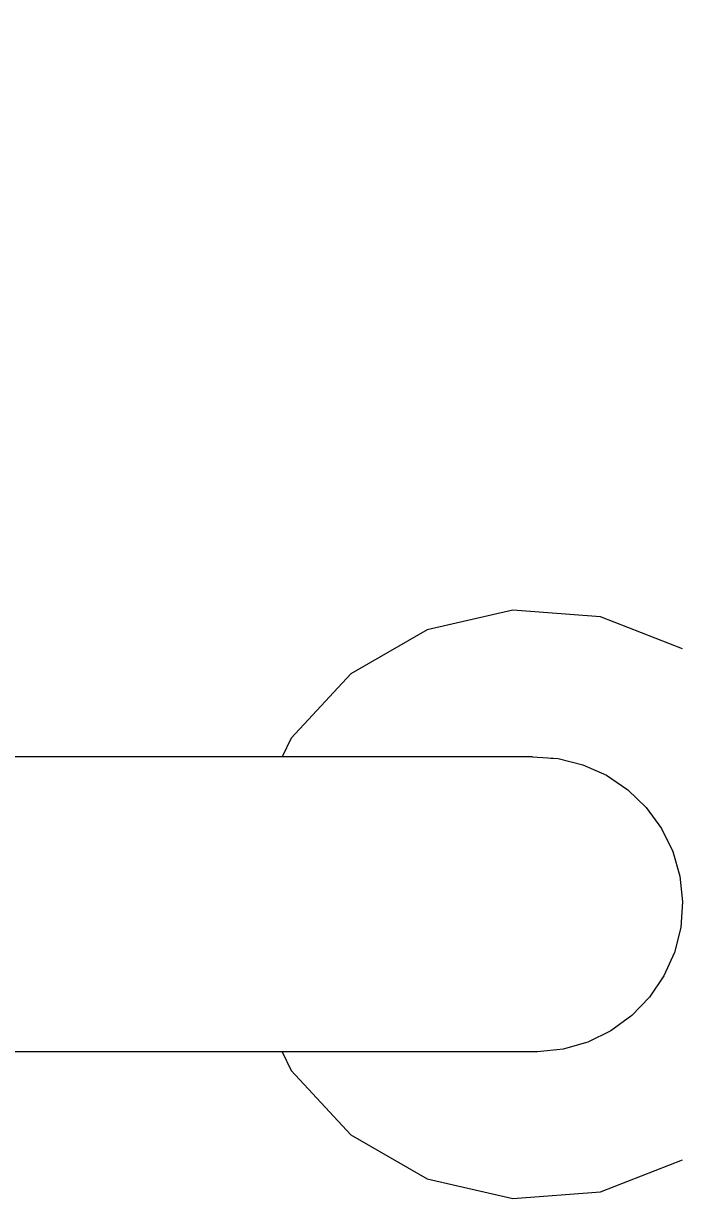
# Model space of a CAD drawing. Header units: millimetres. Extents: x 14397 to 67587, y -11631 to -8348.
# Drawn here: x 19137.5 to 19182.1, y -10442.4 to -10362.8 of the extents above; entities that cross this region are included whole.
import ezdxf

# ---------------------------------------------------------------- set-up
doc = ezdxf.new("R2010")
doc.units = ezdxf.units.MM
doc.header["$MEASUREMENT"] = 0
doc.linetypes.add('Wipeout_Contour', pattern=[1000, 0, -1000])
doc.layers.add('NewA-Ee_40_20-M_GeneralFFAndEInternalEquipment', color=7, linetype='Continuous')
doc.layers.add('NewA-Zz_20_20-D_DimensionDetail', color=7, linetype='Continuous')
doc.styles.add('GENERATED_STYLE_1', font='')
doc.styles.get('GENERATED_STYLE_1').set_extended_font_data('Arial')
doc.dimstyles.new('GENERATED_STYLE__1', dxfattribs={"dimtxt": 75, "dimasz": 76, "dimexe": 0.18, "dimexo": 300, "dimgap": 0.09, "dimtad": 1, "dimtih": 1, "dimtoh": 1, "dimdec": 0, "dimzin": 0, "dimdsep": 46, "dimtxsty": 'GENERATED_STYLE_1', "dimblk": 'ARROWHEAD_2', "dimblk1": 'ARROWHEAD_2', "dimblk2": 'ARROWHEAD_2', "dimcen": 0.09, "dimclrd": 6, "dimclre": 6, "dimclrt": 7, "dimazin": 0, "dimtfac": 1, "dimtdec": 4, "dimtmove": 0, "dimatfit": 3, "dimfxl": 0, "dimtolj": 1, "dimtzin": 0, "dimarcsym": 0})

# ---------------------------------------------------------------- blocks, each defined once
blk = doc.blocks.new('Section Elem_18_2', base_point=(9310.239, -111297.468))
at = {"color": 254, "linetype": 'Wipeout_Contour', "lineweight": 0, "ltscale": 87269.074776}
blk.add_wipeout([(19170.69, -10412.47), (19172.396, -10412.591), (19173.678, -10412.591), (19171.939, -10412.47)], dxfattribs=at).dxf.layer = 'NewA-Ee_40_20-M_GeneralFFAndEInternalEquipment'
at = {"color": 254, "linetype": 'Wipeout_Contour', "lineweight": 0, "ltscale": 87275.564971}
blk.add_wipeout([(19172.396, -10412.591), (19174.055, -10413.013), (19175.37, -10413.013), (19173.678, -10412.591)], dxfattribs=at).dxf.layer = 'NewA-Ee_40_20-M_GeneralFFAndEInternalEquipment'
at = {"color": 254, "linetype": 'Wipeout_Contour', "lineweight": 0, "ltscale": 87260.271732}
blk.add_wipeout([(19170.69, -10412.47), (19167.005, -10412.47), (19168.581, -10412.591), (19172.396, -10412.591)], dxfattribs=at).dxf.layer = 'NewA-Ee_40_20-M_GeneralFFAndEInternalEquipment'
at = {"color": 254, "linetype": 'Wipeout_Contour', "lineweight": 0, "ltscale": 87282.360367}
blk.add_wipeout([(19175.37, -10413.013), (19174.055, -10413.013), (19175.617, -10413.721), (19176.962, -10413.722)], dxfattribs=at).dxf.layer = 'NewA-Ee_40_20-M_GeneralFFAndEInternalEquipment'
at = {"color": 254, "linetype": 'Wipeout_Contour', "lineweight": 0, "ltscale": 87266.479229}
blk.add_wipeout([(19168.581, -10412.591), (19170.115, -10413.013), (19174.055, -10413.013), (19172.396, -10412.591)], dxfattribs=at).dxf.layer = 'NewA-Ee_40_20-M_GeneralFFAndEInternalEquipment'
at = {"color": 254, "linetype": 'Wipeout_Contour', "lineweight": 0, "ltscale": 87289.254718}
blk.add_wipeout([(19176.962, -10413.722), (19175.617, -10413.721), (19177.035, -10414.696), (19178.407, -10414.696)], dxfattribs=at).dxf.layer = 'NewA-Ee_40_20-M_GeneralFFAndEInternalEquipment'
at = {"color": 254, "linetype": 'Wipeout_Contour', "lineweight": 0, "ltscale": 87243.069922}
blk.add_wipeout([(19161.069, -10412.47), (19162.437, -10412.591), (19168.581, -10412.591), (19167.005, -10412.47)], dxfattribs=at).dxf.layer = 'NewA-Ee_40_20-M_GeneralFFAndEInternalEquipment'
at = {"color": 254, "linetype": 'Wipeout_Contour', "lineweight": 0, "ltscale": 87273.004041}
blk.add_wipeout([(19170.115, -10413.013), (19171.559, -10413.721), (19175.617, -10413.721), (19174.055, -10413.013)], dxfattribs=at).dxf.layer = 'NewA-Ee_40_20-M_GeneralFFAndEInternalEquipment'
at = {"color": 254, "linetype": 'Wipeout_Contour', "lineweight": 0, "ltscale": 87296.038529}
blk.add_wipeout([(19178.407, -10414.696), (19177.035, -10414.696), (19178.265, -10415.907), (19179.661, -10415.907)], dxfattribs=at).dxf.layer = 'NewA-Ee_40_20-M_GeneralFFAndEInternalEquipment'
at = {"color": 254, "linetype": 'Wipeout_Contour', "lineweight": 0, "ltscale": 87248.691226}
blk.add_wipeout([(19162.437, -10412.591), (19163.767, -10413.013), (19170.115, -10413.013), (19168.581, -10412.591)], dxfattribs=at).dxf.layer = 'NewA-Ee_40_20-M_GeneralFFAndEInternalEquipment'
at = {"color": 254, "linetype": 'Wipeout_Contour', "lineweight": 0, "ltscale": 87279.647844}
blk.add_wipeout([(19171.559, -10413.721), (19172.869, -10414.696), (19177.035, -10414.696), (19175.617, -10413.721)], dxfattribs=at).dxf.layer = 'NewA-Ee_40_20-M_GeneralFFAndEInternalEquipment'
at = {"color": 254, "linetype": 'Wipeout_Contour', "lineweight": 0, "ltscale": 87302.505666}
blk.add_wipeout([(19179.661, -10415.907), (19178.265, -10415.907), (19179.27, -10417.317), (19180.685, -10417.317)], dxfattribs=at).dxf.layer = 'NewA-Ee_40_20-M_GeneralFFAndEInternalEquipment'
at = {"color": 254, "linetype": 'Wipeout_Contour', "lineweight": 0, "ltscale": 87218.349848}
blk.add_wipeout([(19161.069, -10412.47), (19153.179, -10412.47), (19154.27, -10412.591), (19162.437, -10412.591)], dxfattribs=at).dxf.layer = 'NewA-Ee_40_20-M_GeneralFFAndEInternalEquipment'
at = {"color": 254, "linetype": 'Wipeout_Contour', "lineweight": 0, "ltscale": 87254.65488}
blk.add_wipeout([(19163.767, -10413.013), (19165.02, -10413.721), (19171.559, -10413.721), (19170.115, -10413.013)], dxfattribs=at).dxf.layer = 'NewA-Ee_40_20-M_GeneralFFAndEInternalEquipment'
at = {"color": 254, "linetype": 'Wipeout_Contour', "lineweight": 0, "ltscale": 87286.208724}
blk.add_wipeout([(19172.869, -10414.696), (19174.005, -10415.907), (19178.265, -10415.907), (19177.035, -10414.696)], dxfattribs=at).dxf.layer = 'NewA-Ee_40_20-M_GeneralFFAndEInternalEquipment'
at = {"color": 254, "linetype": 'Wipeout_Contour', "lineweight": 0, "ltscale": 87308.459619}
blk.add_wipeout([(19179.27, -10417.317), (19180.02, -10418.883), (19181.449, -10418.884), (19180.685, -10417.317)], dxfattribs=at).dxf.layer = 'NewA-Ee_40_20-M_GeneralFFAndEInternalEquipment'
at = {"color": 254, "linetype": 'Wipeout_Contour', "lineweight": 0, "ltscale": 87223.129147}
blk.add_wipeout([(19154.27, -10412.591), (19155.331, -10413.013), (19163.767, -10413.013), (19162.437, -10412.591)], dxfattribs=at).dxf.layer = 'NewA-Ee_40_20-M_GeneralFFAndEInternalEquipment'
at = {"color": 254, "linetype": 'Wipeout_Contour', "lineweight": 0, "ltscale": 87260.779639}
blk.add_wipeout([(19165.02, -10413.721), (19166.157, -10414.696), (19172.869, -10414.696), (19171.559, -10413.721)], dxfattribs=at).dxf.layer = 'NewA-Ee_40_20-M_GeneralFFAndEInternalEquipment'
at = {"color": 254, "linetype": 'Wipeout_Contour', "lineweight": 0, "ltscale": 87292.487309}
blk.add_wipeout([(19174.005, -10415.907), (19174.934, -10417.317), (19179.27, -10417.317), (19178.265, -10415.907)], dxfattribs=at).dxf.layer = 'NewA-Ee_40_20-M_GeneralFFAndEInternalEquipment'
at = {"color": 254, "linetype": 'Wipeout_Contour', "lineweight": 0, "ltscale": 87313.719438}
blk.add_wipeout([(19181.449, -10418.884), (19180.02, -10418.883), (19180.491, -10420.559), (19181.93, -10420.56)], dxfattribs=at).dxf.layer = 'NewA-Ee_40_20-M_GeneralFFAndEInternalEquipment'
at = {"color": 254, "linetype": 'Wipeout_Contour', "lineweight": 0, "ltscale": 87187.353723}
blk.add_wipeout([(19143.732, -10412.47), (19144.491, -10412.591), (19154.27, -10412.591), (19153.179, -10412.47)], dxfattribs=at).dxf.layer = 'NewA-Ee_40_20-M_GeneralFFAndEInternalEquipment'
at = {"color": 254, "linetype": 'Wipeout_Contour', "lineweight": 0, "ltscale": 87228.286861}
blk.add_wipeout([(19163.767, -10413.013), (19155.331, -10413.013), (19156.331, -10413.721), (19165.02, -10413.721)], dxfattribs=at).dxf.layer = 'NewA-Ee_40_20-M_GeneralFFAndEInternalEquipment'
at = {"color": 254, "linetype": 'Wipeout_Contour', "lineweight": 0, "ltscale": 87266.87939}
blk.add_wipeout([(19166.157, -10414.696), (19167.144, -10415.907), (19174.005, -10415.907), (19172.869, -10414.696)], dxfattribs=at).dxf.layer = 'NewA-Ee_40_20-M_GeneralFFAndEInternalEquipment'
at = {"color": 254, "linetype": 'Wipeout_Contour', "lineweight": 0, "ltscale": 87298.292823}
blk.add_wipeout([(19174.934, -10417.317), (19175.627, -10418.883), (19180.02, -10418.883), (19179.27, -10417.317)], dxfattribs=at).dxf.layer = 'NewA-Ee_40_20-M_GeneralFFAndEInternalEquipment'
at = {"color": 254, "linetype": 'Wipeout_Contour', "lineweight": 0, "ltscale": 87318.125172}
blk.add_wipeout([(19180.491, -10420.559), (19180.669, -10422.292), (19182.112, -10422.293), (19181.93, -10420.56)], dxfattribs=at).dxf.layer = 'NewA-Ee_40_20-M_GeneralFFAndEInternalEquipment'
at = {"color": 254, "linetype": 'Wipeout_Contour', "lineweight": 0, "ltscale": 87191.077466}
blk.add_wipeout([(19154.27, -10412.591), (19144.491, -10412.591), (19145.23, -10413.013), (19155.331, -10413.013)], dxfattribs=at).dxf.layer = 'NewA-Ee_40_20-M_GeneralFFAndEInternalEquipment'
at = {"color": 254, "linetype": 'Wipeout_Contour', "lineweight": 0, "ltscale": 87233.666248}
blk.add_wipeout([(19165.02, -10413.721), (19156.331, -10413.721), (19157.237, -10414.696), (19166.157, -10414.696)], dxfattribs=at).dxf.layer = 'NewA-Ee_40_20-M_GeneralFFAndEInternalEquipment'
at = {"color": 254, "linetype": 'Wipeout_Contour', "lineweight": 0, "ltscale": 87272.768801}
blk.add_wipeout([(19174.005, -10415.907), (19167.144, -10415.907), (19167.95, -10417.317), (19174.934, -10417.317)], dxfattribs=at).dxf.layer = 'NewA-Ee_40_20-M_GeneralFFAndEInternalEquipment'
at = {"color": 254, "linetype": 'Wipeout_Contour', "lineweight": 0, "ltscale": 87303.448871}
blk.add_wipeout([(19175.627, -10418.883), (19176.062, -10420.559), (19180.491, -10420.559), (19180.02, -10418.883)], dxfattribs=at).dxf.layer = 'NewA-Ee_40_20-M_GeneralFFAndEInternalEquipment'
at = {"color": 254, "linetype": 'Wipeout_Contour', "lineweight": 0, "ltscale": 87321.54525}
blk.add_wipeout([(19180.55, -10424.031), (19181.99, -10424.032), (19182.112, -10422.293), (19180.669, -10422.292)], dxfattribs=at).dxf.layer = 'NewA-Ee_40_20-M_GeneralFFAndEInternalEquipment'
at = {"color": 254, "linetype": 'Wipeout_Contour', "lineweight": 0, "ltscale": 87151.63784}
blk.add_wipeout([(19143.732, -10412.47), (19133.201, -10412.47), (19133.59, -10412.591), (19144.491, -10412.591)], dxfattribs=at).dxf.layer = 'NewA-Ee_40_20-M_GeneralFFAndEInternalEquipment'
at = {"color": 254, "linetype": 'Wipeout_Contour', "lineweight": 0, "ltscale": 87195.224863}
blk.add_wipeout([(19145.23, -10413.013), (19145.925, -10413.721), (19156.331, -10413.721), (19155.331, -10413.013)], dxfattribs=at).dxf.layer = 'NewA-Ee_40_20-M_GeneralFFAndEInternalEquipment'
at = {"color": 254, "linetype": 'Wipeout_Contour', "lineweight": 0, "ltscale": 87239.103893}
blk.add_wipeout([(19157.237, -10414.696), (19158.024, -10415.907), (19167.144, -10415.907), (19166.157, -10414.696)], dxfattribs=at).dxf.layer = 'NewA-Ee_40_20-M_GeneralFFAndEInternalEquipment'
at = {"color": 254, "linetype": 'Wipeout_Contour', "lineweight": 0, "ltscale": 87278.268953}
blk.add_wipeout([(19174.934, -10417.317), (19167.95, -10417.317), (19168.551, -10418.883), (19175.627, -10418.883)], dxfattribs=at).dxf.layer = 'NewA-Ee_40_20-M_GeneralFFAndEInternalEquipment'
at = {"color": 254, "linetype": 'Wipeout_Contour', "lineweight": 0, "ltscale": 87307.798781}
blk.add_wipeout([(19176.062, -10420.559), (19176.227, -10422.292), (19180.669, -10422.292), (19180.491, -10420.559)], dxfattribs=at).dxf.layer = 'NewA-Ee_40_20-M_GeneralFFAndEInternalEquipment'
at = {"color": 254, "linetype": 'Wipeout_Contour', "lineweight": 0, "ltscale": 87323.877507}
blk.add_wipeout([(19180.55, -10424.031), (19180.136, -10425.723), (19181.569, -10425.724), (19181.99, -10424.032)], dxfattribs=at).dxf.layer = 'NewA-Ee_40_20-M_GeneralFFAndEInternalEquipment'
at = {"color": 254, "linetype": 'Wipeout_Contour', "lineweight": 0, "ltscale": 87154.1455}
blk.add_wipeout([(19144.491, -10412.591), (19133.59, -10412.591), (19133.969, -10413.013), (19145.23, -10413.013)], dxfattribs=at).dxf.layer = 'NewA-Ee_40_20-M_GeneralFFAndEInternalEquipment'
at = {"color": 254, "linetype": 'Wipeout_Contour', "lineweight": 0, "ltscale": 87199.66992}
blk.add_wipeout([(19145.925, -10413.721), (19146.556, -10414.696), (19157.237, -10414.696), (19156.331, -10413.721)], dxfattribs=at).dxf.layer = 'NewA-Ee_40_20-M_GeneralFFAndEInternalEquipment'
at = {"color": 254, "linetype": 'Wipeout_Contour', "lineweight": 0, "ltscale": 87244.434577}
blk.add_wipeout([(19167.144, -10415.907), (19158.024, -10415.907), (19158.667, -10417.317), (19167.95, -10417.317)], dxfattribs=at).dxf.layer = 'NewA-Ee_40_20-M_GeneralFFAndEInternalEquipment'
at = {"color": 254, "linetype": 'Wipeout_Contour', "lineweight": 0, "ltscale": 87283.212761}
blk.add_wipeout([(19168.551, -10418.883), (19168.929, -10420.559), (19176.062, -10420.559), (19175.627, -10418.883)], dxfattribs=at).dxf.layer = 'NewA-Ee_40_20-M_GeneralFFAndEInternalEquipment'
at = {"color": 254, "linetype": 'Wipeout_Contour', "lineweight": 0, "ltscale": 87311.213945}
blk.add_wipeout([(19176.117, -10424.031), (19180.55, -10424.031), (19180.669, -10422.292), (19176.227, -10422.292)], dxfattribs=at).dxf.layer = 'NewA-Ee_40_20-M_GeneralFFAndEInternalEquipment'
at = {"color": 254, "linetype": 'Wipeout_Contour', "lineweight": 0, "ltscale": 87325.047296}
blk.add_wipeout([(19180.136, -10425.723), (19179.44, -10427.315), (19180.86, -10427.316), (19181.569, -10425.724)], dxfattribs=at).dxf.layer = 'NewA-Ee_40_20-M_GeneralFFAndEInternalEquipment'
at = {"layer": 'NewA-Ee_40_20-M_GeneralFFAndEInternalEquipment', "color": 1, "linetype": 'Continuous', "lineweight": 18}
for p, q in [((19143.732, -10412.47), (19133.201, -10412.47)), ((19153.179, -10412.47), (19143.732, -10412.47))]:
    blk.add_line(p, q, dxfattribs=at)
at = {"color": 254, "linetype": 'Wipeout_Contour', "lineweight": 0, "ltscale": 87157.128966}
blk.add_wipeout([(19145.23, -10413.013), (19133.969, -10413.013), (19134.325, -10413.721), (19145.925, -10413.721)], dxfattribs=at).dxf.layer = 'NewA-Ee_40_20-M_GeneralFFAndEInternalEquipment'
at = {"color": 254, "linetype": 'Wipeout_Contour', "lineweight": 0, "ltscale": 87204.277622}
blk.add_wipeout([(19146.556, -10414.696), (19147.103, -10415.907), (19158.024, -10415.907), (19157.237, -10414.696)], dxfattribs=at).dxf.layer = 'NewA-Ee_40_20-M_GeneralFFAndEInternalEquipment'
at = {"color": 254, "linetype": 'Wipeout_Contour', "lineweight": 0, "ltscale": 87249.496408}
blk.add_wipeout([(19158.667, -10417.317), (19159.146, -10418.883), (19168.551, -10418.883), (19167.95, -10417.317)], dxfattribs=at).dxf.layer = 'NewA-Ee_40_20-M_GeneralFFAndEInternalEquipment'
at = {"color": 254, "linetype": 'Wipeout_Contour', "lineweight": 0, "ltscale": 87287.450045}
blk.add_wipeout([(19168.929, -10420.559), (19169.072, -10422.292), (19176.227, -10422.292), (19176.062, -10420.559)], dxfattribs=at).dxf.layer = 'NewA-Ee_40_20-M_GeneralFFAndEInternalEquipment'
at = {"color": 254, "linetype": 'Wipeout_Contour', "lineweight": 0, "ltscale": 87313.592456}
blk.add_wipeout([(19175.734, -10425.723), (19180.136, -10425.723), (19180.55, -10424.031), (19176.117, -10424.031)], dxfattribs=at).dxf.layer = 'NewA-Ee_40_20-M_GeneralFFAndEInternalEquipment'
at = {"color": 254, "linetype": 'Wipeout_Contour', "lineweight": 0, "ltscale": 87325.019426}
blk.add_wipeout([(19179.44, -10427.315), (19178.484, -10428.76), (19179.885, -10428.761), (19180.86, -10427.316)], dxfattribs=at).dxf.layer = 'NewA-Ee_40_20-M_GeneralFFAndEInternalEquipment'
at = {"color": 254, "linetype": 'Wipeout_Contour', "lineweight": 0, "ltscale": 87160.497644}
blk.add_wipeout([(19134.325, -10413.721), (19134.649, -10414.696), (19146.556, -10414.696), (19145.925, -10413.721)], dxfattribs=at).dxf.layer = 'NewA-Ee_40_20-M_GeneralFFAndEInternalEquipment'
at = {"color": 254, "linetype": 'Wipeout_Contour', "lineweight": 0, "ltscale": 87208.908018}
blk.add_wipeout([(19147.103, -10415.907), (19147.551, -10417.317), (19158.667, -10417.317), (19158.024, -10415.907)], dxfattribs=at).dxf.layer = 'NewA-Ee_40_20-M_GeneralFFAndEInternalEquipment'
at = {"color": 254, "linetype": 'Wipeout_Contour', "lineweight": 0, "ltscale": 87254.135629}
blk.add_wipeout([(19168.551, -10418.883), (19159.146, -10418.883), (19159.447, -10420.559), (19168.929, -10420.559)], dxfattribs=at).dxf.layer = 'NewA-Ee_40_20-M_GeneralFFAndEInternalEquipment'
at = {"color": 254, "linetype": 'Wipeout_Contour', "lineweight": 0, "ltscale": 87290.855669}
blk.add_wipeout([(19169.072, -10422.292), (19168.976, -10424.031), (19176.117, -10424.031), (19176.227, -10422.292)], dxfattribs=at).dxf.layer = 'NewA-Ee_40_20-M_GeneralFFAndEInternalEquipment'
at = {"color": 254, "linetype": 'Wipeout_Contour', "lineweight": 0, "ltscale": 87314.856922}
blk.add_wipeout([(19175.091, -10427.315), (19179.44, -10427.315), (19180.136, -10425.723), (19175.734, -10425.723)], dxfattribs=at).dxf.layer = 'NewA-Ee_40_20-M_GeneralFFAndEInternalEquipment'
at = {"color": 254, "linetype": 'Wipeout_Contour', "lineweight": 0, "ltscale": 87323.794928}
blk.add_wipeout([(19178.484, -10428.76), (19177.296, -10430.014), (19178.674, -10430.015), (19179.885, -10428.761)], dxfattribs=at).dxf.layer = 'NewA-Ee_40_20-M_GeneralFFAndEInternalEquipment'
at = {"color": 254, "linetype": 'Wipeout_Contour', "lineweight": 0, "ltscale": 87164.149252}
blk.add_wipeout([(19134.649, -10414.696), (19134.93, -10415.907), (19147.103, -10415.907), (19146.556, -10414.696)], dxfattribs=at).dxf.layer = 'NewA-Ee_40_20-M_GeneralFFAndEInternalEquipment'
at = {"color": 254, "linetype": 'Wipeout_Contour', "lineweight": 0, "ltscale": 87213.420478}
blk.add_wipeout([(19147.551, -10417.317), (19147.884, -10418.883), (19159.146, -10418.883), (19158.667, -10417.317)], dxfattribs=at).dxf.layer = 'NewA-Ee_40_20-M_GeneralFFAndEInternalEquipment'
at = {"color": 254, "linetype": 'Wipeout_Contour', "lineweight": 0, "ltscale": 87258.211323}
blk.add_wipeout([(19168.929, -10420.559), (19159.447, -10420.559), (19159.561, -10422.292), (19169.072, -10422.292)], dxfattribs=at).dxf.layer = 'NewA-Ee_40_20-M_GeneralFFAndEInternalEquipment'
at = {"color": 254, "linetype": 'Wipeout_Contour', "lineweight": 0, "ltscale": 87293.328014}
blk.add_wipeout([(19168.644, -10425.723), (19175.734, -10425.723), (19176.117, -10424.031), (19168.976, -10424.031)], dxfattribs=at).dxf.layer = 'NewA-Ee_40_20-M_GeneralFFAndEInternalEquipment'
at = {"color": 254, "linetype": 'Wipeout_Contour', "lineweight": 0, "ltscale": 87314.969109}
blk.add_wipeout([(19174.208, -10428.76), (19178.484, -10428.76), (19179.44, -10427.315), (19175.091, -10427.315)], dxfattribs=at).dxf.layer = 'NewA-Ee_40_20-M_GeneralFFAndEInternalEquipment'
at = {"color": 254, "linetype": 'Wipeout_Contour', "lineweight": 0, "ltscale": 87321.411076}
blk.add_wipeout([(19175.912, -10431.039), (19177.264, -10431.04), (19178.674, -10430.015), (19177.296, -10430.014)], dxfattribs=at).dxf.layer = 'NewA-Ee_40_20-M_GeneralFFAndEInternalEquipment'
at = {"color": 254, "linetype": 'Wipeout_Contour', "lineweight": 0, "ltscale": 87167.972911}
blk.add_wipeout([(19134.93, -10415.907), (19135.159, -10417.317), (19147.551, -10417.317), (19147.103, -10415.907)], dxfattribs=at).dxf.layer = 'NewA-Ee_40_20-M_GeneralFFAndEInternalEquipment'
at = {"color": 254, "linetype": 'Wipeout_Contour', "lineweight": 0, "ltscale": 87217.677951}
blk.add_wipeout([(19159.146, -10418.883), (19147.884, -10418.883), (19148.094, -10420.559), (19159.447, -10420.559)], dxfattribs=at).dxf.layer = 'NewA-Ee_40_20-M_GeneralFFAndEInternalEquipment'
at = {"color": 254, "linetype": 'Wipeout_Contour', "lineweight": 0, "ltscale": 87261.603256}
blk.add_wipeout([(19159.485, -10424.031), (19168.976, -10424.031), (19169.072, -10422.292), (19159.561, -10422.292)], dxfattribs=at).dxf.layer = 'NewA-Ee_40_20-M_GeneralFFAndEInternalEquipment'
at = {"color": 254, "linetype": 'Wipeout_Contour', "lineweight": 0, "ltscale": 87294.786766}
blk.add_wipeout([(19168.644, -10425.723), (19168.086, -10427.315), (19175.091, -10427.315), (19175.734, -10425.723)], dxfattribs=at).dxf.layer = 'NewA-Ee_40_20-M_GeneralFFAndEInternalEquipment'
at = {"color": 254, "linetype": 'Wipeout_Contour', "lineweight": 0, "ltscale": 87313.925724}
blk.add_wipeout([(19173.11, -10430.014), (19177.296, -10430.014), (19178.484, -10428.76), (19174.208, -10428.76)], dxfattribs=at).dxf.layer = 'NewA-Ee_40_20-M_GeneralFFAndEInternalEquipment'
at = {"color": 254, "linetype": 'Wipeout_Contour', "lineweight": 0, "ltscale": 87317.940291}
blk.add_wipeout([(19174.375, -10431.804), (19175.697, -10431.804), (19177.264, -10431.04), (19175.912, -10431.039)], dxfattribs=at).dxf.layer = 'NewA-Ee_40_20-M_GeneralFFAndEInternalEquipment'
at = {"color": 254, "linetype": 'Wipeout_Contour', "lineweight": 0, "ltscale": 87171.852512}
blk.add_wipeout([(19135.159, -10417.317), (19135.33, -10418.883), (19147.884, -10418.883), (19147.551, -10417.317)], dxfattribs=at).dxf.layer = 'NewA-Ee_40_20-M_GeneralFFAndEInternalEquipment'
at = {"color": 254, "linetype": 'Wipeout_Contour', "lineweight": 0, "ltscale": 87221.551101}
blk.add_wipeout([(19148.094, -10420.559), (19148.173, -10422.292), (19159.561, -10422.292), (19159.447, -10420.559)], dxfattribs=at).dxf.layer = 'NewA-Ee_40_20-M_GeneralFFAndEInternalEquipment'
at = {"color": 254, "linetype": 'Wipeout_Contour', "lineweight": 0, "ltscale": 87264.210238}
blk.add_wipeout([(19159.22, -10425.723), (19168.644, -10425.723), (19168.976, -10424.031), (19159.485, -10424.031)], dxfattribs=at).dxf.layer = 'NewA-Ee_40_20-M_GeneralFFAndEInternalEquipment'
at = {"color": 254, "linetype": 'Wipeout_Contour', "lineweight": 0, "ltscale": 87295.187727}
blk.add_wipeout([(19168.086, -10427.315), (19167.319, -10428.76), (19174.208, -10428.76), (19175.091, -10427.315)], dxfattribs=at).dxf.layer = 'NewA-Ee_40_20-M_GeneralFFAndEInternalEquipment'
at = {"color": 254, "linetype": 'Wipeout_Contour', "lineweight": 0, "ltscale": 87311.758521}
blk.add_wipeout([(19173.11, -10430.014), (19171.831, -10431.039), (19175.912, -10431.039), (19177.296, -10430.014)], dxfattribs=at).dxf.layer = 'NewA-Ee_40_20-M_GeneralFFAndEInternalEquipment'
at = {"color": 254, "linetype": 'Wipeout_Contour', "lineweight": 0, "ltscale": 87313.487979}
blk.add_wipeout([(19174.375, -10431.804), (19172.731, -10432.284), (19174.021, -10432.284), (19175.697, -10431.804)], dxfattribs=at).dxf.layer = 'NewA-Ee_40_20-M_GeneralFFAndEInternalEquipment'
at = {"color": 254, "linetype": 'Wipeout_Contour', "lineweight": 0, "ltscale": 87175.670236}
blk.add_wipeout([(19147.884, -10418.883), (19135.33, -10418.883), (19135.438, -10420.559), (19148.094, -10420.559)], dxfattribs=at).dxf.layer = 'NewA-Ee_40_20-M_GeneralFFAndEInternalEquipment'
at = {"color": 254, "linetype": 'Wipeout_Contour', "lineweight": 0, "ltscale": 87224.925928}
blk.add_wipeout([(19148.173, -10422.292), (19148.12, -10424.031), (19159.485, -10424.031), (19159.561, -10422.292)], dxfattribs=at).dxf.layer = 'NewA-Ee_40_20-M_GeneralFFAndEInternalEquipment'
at = {"color": 254, "linetype": 'Wipeout_Contour', "lineweight": 0, "ltscale": 87265.947792}
blk.add_wipeout([(19158.775, -10427.315), (19168.086, -10427.315), (19168.644, -10425.723), (19159.22, -10425.723)], dxfattribs=at).dxf.layer = 'NewA-Ee_40_20-M_GeneralFFAndEInternalEquipment'
at = {"color": 254, "linetype": 'Wipeout_Contour', "lineweight": 0, "ltscale": 87294.518782}
blk.add_wipeout([(19166.366, -10430.014), (19173.11, -10430.014), (19174.208, -10428.76), (19167.319, -10428.76)], dxfattribs=at).dxf.layer = 'NewA-Ee_40_20-M_GeneralFFAndEInternalEquipment'
at = {"color": 254, "linetype": 'Wipeout_Contour', "lineweight": 0, "ltscale": 87308.533335}
blk.add_wipeout([(19171.831, -10431.039), (19170.41, -10431.804), (19174.375, -10431.804), (19175.912, -10431.039)], dxfattribs=at).dxf.layer = 'NewA-Ee_40_20-M_GeneralFFAndEInternalEquipment'
at = {"color": 254, "linetype": 'Wipeout_Contour', "lineweight": 0, "ltscale": 87308.189467}
blk.add_wipeout([(19172.731, -10432.284), (19171.03, -10432.467), (19172.288, -10432.467), (19174.021, -10432.284)], dxfattribs=at).dxf.layer = 'NewA-Ee_40_20-M_GeneralFFAndEInternalEquipment'
at = {"color": 254, "linetype": 'Wipeout_Contour', "lineweight": 0, "ltscale": 87179.310118}
blk.add_wipeout([(19148.094, -10420.559), (19135.438, -10420.559), (19135.479, -10422.292), (19148.173, -10422.292)], dxfattribs=at).dxf.layer = 'NewA-Ee_40_20-M_GeneralFFAndEInternalEquipment'
at = {"color": 254, "linetype": 'Wipeout_Contour', "lineweight": 0, "ltscale": 87227.701617}
blk.add_wipeout([(19148.12, -10424.031), (19147.936, -10425.723), (19159.22, -10425.723), (19159.485, -10424.031)], dxfattribs=at).dxf.layer = 'NewA-Ee_40_20-M_GeneralFFAndEInternalEquipment'
at = {"color": 254, "linetype": 'Wipeout_Contour', "lineweight": 0, "ltscale": 87266.763261}
blk.add_wipeout([(19158.164, -10428.76), (19167.319, -10428.76), (19168.086, -10427.315), (19158.775, -10427.315)], dxfattribs=at).dxf.layer = 'NewA-Ee_40_20-M_GeneralFFAndEInternalEquipment'
at = {"color": 254, "linetype": 'Wipeout_Contour', "lineweight": 0, "ltscale": 87292.800272}
blk.add_wipeout([(19166.366, -10430.014), (19165.257, -10431.039), (19171.831, -10431.039), (19173.11, -10430.014)], dxfattribs=at).dxf.layer = 'NewA-Ee_40_20-M_GeneralFFAndEInternalEquipment'
at = {"color": 254, "linetype": 'Wipeout_Contour', "lineweight": 0, "ltscale": 87304.348098}
blk.add_wipeout([(19170.41, -10431.804), (19168.891, -10432.284), (19172.731, -10432.284), (19174.375, -10431.804)], dxfattribs=at).dxf.layer = 'NewA-Ee_40_20-M_GeneralFFAndEInternalEquipment'
at = {"color": 254, "linetype": 'Wipeout_Contour', "lineweight": 0, "ltscale": 87182.665159}
blk.add_wipeout([(19148.173, -10422.292), (19135.479, -10422.292), (19135.451, -10424.031), (19148.12, -10424.031)], dxfattribs=at).dxf.layer = 'NewA-Ee_40_20-M_GeneralFFAndEInternalEquipment'
at = {"color": 254, "linetype": 'Wipeout_Contour', "lineweight": 0, "ltscale": 87229.788623}
blk.add_wipeout([(19147.936, -10425.723), (19147.626, -10427.315), (19158.775, -10427.315), (19159.22, -10425.723)], dxfattribs=at).dxf.layer = 'NewA-Ee_40_20-M_GeneralFFAndEInternalEquipment'
at = {"color": 254, "linetype": 'Wipeout_Contour', "lineweight": 0, "ltscale": 87266.631872}
blk.add_wipeout([(19158.164, -10428.76), (19157.404, -10430.014), (19166.366, -10430.014), (19167.319, -10428.76)], dxfattribs=at).dxf.layer = 'NewA-Ee_40_20-M_GeneralFFAndEInternalEquipment'
at = {"color": 254, "linetype": 'Wipeout_Contour', "lineweight": 0, "ltscale": 87290.084373}
blk.add_wipeout([(19165.257, -10431.039), (19164.024, -10431.804), (19170.41, -10431.804), (19171.831, -10431.039)], dxfattribs=at).dxf.layer = 'NewA-Ee_40_20-M_GeneralFFAndEInternalEquipment'
at = {"color": 254, "linetype": 'Wipeout_Contour', "lineweight": 0, "ltscale": 87299.329876}
blk.add_wipeout([(19168.891, -10432.284), (19167.319, -10432.467), (19171.03, -10432.467), (19172.731, -10432.284)], dxfattribs=at).dxf.layer = 'NewA-Ee_40_20-M_GeneralFFAndEInternalEquipment'
at = {"color": 254, "linetype": 'Wipeout_Contour', "lineweight": 0, "ltscale": 87185.635221}
blk.add_wipeout([(19148.12, -10424.031), (19135.451, -10424.031), (19135.357, -10425.723), (19147.936, -10425.723)], dxfattribs=at).dxf.layer = 'NewA-Ee_40_20-M_GeneralFFAndEInternalEquipment'
at = {"color": 254, "linetype": 'Wipeout_Contour', "lineweight": 0, "ltscale": 87231.123588}
blk.add_wipeout([(19147.201, -10428.76), (19158.164, -10428.76), (19158.775, -10427.315), (19147.626, -10427.315)], dxfattribs=at).dxf.layer = 'NewA-Ee_40_20-M_GeneralFFAndEInternalEquipment'
at = {"color": 254, "linetype": 'Wipeout_Contour', "lineweight": 0, "ltscale": 87265.557606}
blk.add_wipeout([(19156.519, -10431.039), (19165.257, -10431.039), (19166.366, -10430.014), (19157.404, -10430.014)], dxfattribs=at).dxf.layer = 'NewA-Ee_40_20-M_GeneralFFAndEInternalEquipment'
at = {"color": 254, "linetype": 'Wipeout_Contour', "lineweight": 0, "ltscale": 87286.453524}
blk.add_wipeout([(19164.024, -10431.804), (19162.706, -10432.284), (19168.891, -10432.284), (19170.41, -10431.804)], dxfattribs=at).dxf.layer = 'NewA-Ee_40_20-M_GeneralFFAndEInternalEquipment'
at = {"color": 254, "linetype": 'Wipeout_Contour', "lineweight": 0, "ltscale": 87188.124771}
blk.add_wipeout([(19135.357, -10425.723), (19135.198, -10427.315), (19147.626, -10427.315), (19147.936, -10425.723)], dxfattribs=at).dxf.layer = 'NewA-Ee_40_20-M_GeneralFFAndEInternalEquipment'
at = {"color": 254, "linetype": 'Wipeout_Contour', "lineweight": 0, "ltscale": 87231.665958}
blk.add_wipeout([(19147.201, -10428.76), (19146.672, -10430.014), (19157.404, -10430.014), (19158.164, -10428.76)], dxfattribs=at).dxf.layer = 'NewA-Ee_40_20-M_GeneralFFAndEInternalEquipment'
at = {"color": 254, "linetype": 'Wipeout_Contour', "lineweight": 0, "ltscale": 87263.573038}
blk.add_wipeout([(19156.519, -10431.039), (19155.536, -10431.804), (19164.024, -10431.804), (19165.257, -10431.039)], dxfattribs=at).dxf.layer = 'NewA-Ee_40_20-M_GeneralFFAndEInternalEquipment'
at = {"color": 254, "linetype": 'Wipeout_Contour', "lineweight": 0, "ltscale": 87282.017933}
blk.add_wipeout([(19161.342, -10432.467), (19167.319, -10432.467), (19168.891, -10432.284), (19162.706, -10432.284)], dxfattribs=at).dxf.layer = 'NewA-Ee_40_20-M_GeneralFFAndEInternalEquipment'
at = {"color": 254, "linetype": 'Wipeout_Contour', "lineweight": 0, "ltscale": 87190.058195}
blk.add_wipeout([(19135.198, -10427.315), (19134.98, -10428.76), (19147.201, -10428.76), (19147.626, -10427.315)], dxfattribs=at).dxf.layer = 'NewA-Ee_40_20-M_GeneralFFAndEInternalEquipment'
at = {"color": 254, "linetype": 'Wipeout_Contour', "lineweight": 0, "ltscale": 87231.399218}
blk.add_wipeout([(19146.672, -10430.014), (19146.056, -10431.039), (19156.519, -10431.039), (19157.404, -10430.014)], dxfattribs=at).dxf.layer = 'NewA-Ee_40_20-M_GeneralFFAndEInternalEquipment'
at = {"color": 254, "linetype": 'Wipeout_Contour', "lineweight": 0, "ltscale": 87260.738379}
blk.add_wipeout([(19154.485, -10432.284), (19162.706, -10432.284), (19164.024, -10431.804), (19155.536, -10431.804)], dxfattribs=at).dxf.layer = 'NewA-Ee_40_20-M_GeneralFFAndEInternalEquipment'
at = {"color": 254, "linetype": 'Wipeout_Contour', "lineweight": 0, "ltscale": 87191.376735}
blk.add_wipeout([(19134.709, -10430.014), (19146.672, -10430.014), (19147.201, -10428.76), (19134.98, -10428.76)], dxfattribs=at).dxf.layer = 'NewA-Ee_40_20-M_GeneralFFAndEInternalEquipment'
at = {"color": 254, "linetype": 'Wipeout_Contour', "lineweight": 0, "ltscale": 87230.331399}
blk.add_wipeout([(19145.372, -10431.804), (19155.536, -10431.804), (19156.519, -10431.039), (19146.056, -10431.039)], dxfattribs=at).dxf.layer = 'NewA-Ee_40_20-M_GeneralFFAndEInternalEquipment'
at = {"color": 254, "linetype": 'Wipeout_Contour', "lineweight": 0, "ltscale": 87257.139659}
blk.add_wipeout([(19154.485, -10432.284), (19153.397, -10432.467), (19161.342, -10432.467), (19162.706, -10432.284)], dxfattribs=at).dxf.layer = 'NewA-Ee_40_20-M_GeneralFFAndEInternalEquipment'
at = {"color": 254, "linetype": 'Wipeout_Contour', "lineweight": 0, "ltscale": 87192.040273}
blk.add_wipeout([(19134.393, -10431.039), (19146.056, -10431.039), (19146.672, -10430.014), (19134.709, -10430.014)], dxfattribs=at).dxf.layer = 'NewA-Ee_40_20-M_GeneralFFAndEInternalEquipment'
at = {"color": 254, "linetype": 'Wipeout_Contour', "lineweight": 0, "ltscale": 87228.494841}
blk.add_wipeout([(19145.372, -10431.804), (19144.64, -10432.284), (19154.485, -10432.284), (19155.536, -10431.804)], dxfattribs=at).dxf.layer = 'NewA-Ee_40_20-M_GeneralFFAndEInternalEquipment'
at = {"color": 254, "linetype": 'Wipeout_Contour', "lineweight": 0, "ltscale": 851174.828222}
blk.add_wipeout([(19154.978, -10432.467), (19155.589, -10433.734), (19159.644, -10438.105), (19164.807, -10441.086), (19170.619, -10442.412), (19176.564, -10441.967), (19182.114, -10439.789), (19186.775, -10436.072), (19190.133, -10431.146), (19191.89, -10425.449), (19191.89, -10419.487), (19190.133, -10413.79), (19186.775, -10408.865), (19182.114, -10405.148), (19176.564, -10402.97), (19170.619, -10402.524), (19164.807, -10403.851), (19159.644, -10406.831), (19155.589, -10411.202), (19154.978, -10412.47), (19171.939, -10412.47), (19173.678, -10412.591), (19175.37, -10413.013), (19176.962, -10413.722), (19178.407, -10414.696), (19179.661, -10415.907), (19180.685, -10417.317), (19181.449, -10418.884), (19181.93, -10420.56), (19182.112, -10422.293), (19181.99, -10424.032), (19181.569, -10425.724), (19180.86, -10427.316), (19179.885, -10428.761), (19178.674, -10430.015), (19177.264, -10431.04), (19175.697, -10431.804), (19174.021, -10432.284), (19172.288, -10432.467)], dxfattribs=at).dxf.layer = 'NewA-Ee_40_20-M_GeneralFFAndEInternalEquipment'
at = {"color": 254, "linetype": 'Wipeout_Contour', "lineweight": 0, "ltscale": 87192.028563}
blk.add_wipeout([(19134.393, -10431.039), (19134.042, -10431.804), (19145.372, -10431.804), (19146.056, -10431.039)], dxfattribs=at).dxf.layer = 'NewA-Ee_40_20-M_GeneralFFAndEInternalEquipment'
at = {"color": 254, "linetype": 'Wipeout_Contour', "lineweight": 0, "ltscale": 87225.945226}
blk.add_wipeout([(19144.64, -10432.284), (19143.883, -10432.467), (19153.397, -10432.467), (19154.485, -10432.284)], dxfattribs=at).dxf.layer = 'NewA-Ee_40_20-M_GeneralFFAndEInternalEquipment'
at = {"layer": 'NewA-Ee_40_20-M_GeneralFFAndEInternalEquipment', "color": 1, "linetype": 'Continuous', "lineweight": 18}
for p, q in [((19170.619, -10402.524), (19164.807, -10403.851)), ((19176.564, -10402.97), (19170.619, -10402.524)), ((19182.114, -10405.148), (19176.564, -10402.97)), ((19164.807, -10403.851), (19159.644, -10406.831)), ((19159.644, -10406.831), (19155.589, -10411.202)), ((19155.589, -10411.202), (19154.978, -10412.47)), ((19161.069, -10412.47), (19153.179, -10412.47)), ((19167.005, -10412.47), (19161.069, -10412.47)), ((19170.69, -10412.47), (19167.005, -10412.47)), ((19171.939, -10412.47), (19170.69, -10412.47)), ((19171.939, -10412.47), (19173.678, -10412.591)), ((19173.678, -10412.591), (19175.37, -10413.013)), ((19175.37, -10413.013), (19176.962, -10413.722)), ((19176.962, -10413.722), (19178.407, -10414.696)), ((19178.407, -10414.696), (19179.661, -10415.907)), ((19179.661, -10415.907), (19180.685, -10417.317)), ((19180.685, -10417.317), (19181.449, -10418.884)), ((19181.449, -10418.884), (19181.93, -10420.56)), ((19181.93, -10420.56), (19182.112, -10422.293)), ((19182.112, -10422.293), (19181.99, -10424.032)), ((19181.99, -10424.032), (19181.569, -10425.724)), ((19181.99, -10424.032), (19181.99, -10424.032)), ((19181.569, -10425.724), (19180.86, -10427.316)), ((19181.569, -10425.724), (19181.569, -10425.724)), ((19180.86, -10427.316), (19179.885, -10428.761)), ((19180.86, -10427.316), (19180.86, -10427.316)), ((19179.885, -10428.761), (19178.674, -10430.015)), ((19179.885, -10428.761), (19179.885, -10428.761)), ((19178.674, -10430.015), (19177.264, -10431.04)), ((19178.674, -10430.015), (19178.674, -10430.015)), ((19178.674, -10430.015), (19178.674, -10430.015)), ((19177.264, -10431.04), (19175.697, -10431.804)), ((19177.264, -10431.04), (19177.264, -10431.04)), ((19161.342, -10432.467), (19153.397, -10432.467)), ((19154.978, -10432.467), (19155.589, -10433.734)), ((19167.319, -10432.467), (19161.342, -10432.467)), ((19171.03, -10432.467), (19167.319, -10432.467)), ((19172.288, -10432.467), (19171.03, -10432.467)), ((19174.021, -10432.284), (19172.288, -10432.467)), ((19175.697, -10431.804), (19174.021, -10432.284)), ((19174.022, -10432.284), (19174.021, -10432.284)), ((19175.697, -10431.804), (19175.697, -10431.804)), ((19155.589, -10433.734), (19159.644, -10438.105)), ((19159.644, -10438.105), (19164.807, -10441.086)), ((19176.564, -10441.967), (19182.114, -10439.789)), ((19164.807, -10441.086), (19170.619, -10442.412)), ((19170.619, -10442.412), (19176.564, -10441.967))]:
    blk.add_line(p, q, dxfattribs=at)
at = {"color": 254, "linetype": 'Wipeout_Contour', "lineweight": 0, "ltscale": 87191.341852}
blk.add_wipeout([(19145.372, -10431.804), (19134.042, -10431.804), (19133.667, -10432.284), (19144.64, -10432.284)], dxfattribs=at).dxf.layer = 'NewA-Ee_40_20-M_GeneralFFAndEInternalEquipment'
at = {"color": 254, "linetype": 'Wipeout_Contour', "lineweight": 0, "ltscale": 87190.000884}
blk.add_wipeout([(19133.667, -10432.284), (19133.278, -10432.467), (19143.883, -10432.467), (19144.64, -10432.284)], dxfattribs=at).dxf.layer = 'NewA-Ee_40_20-M_GeneralFFAndEInternalEquipment'
at = {"layer": 'NewA-Ee_40_20-M_GeneralFFAndEInternalEquipment', "color": 1, "linetype": 'Continuous', "lineweight": 18}
for p, q in [((19143.883, -10432.467), (19133.278, -10432.467)), ((19153.397, -10432.467), (19143.883, -10432.467))]:
    blk.add_line(p, q, dxfattribs=at)
blk = doc.blocks.new('*D25', base_point=(9310.239, -111297.468))
at = {"layer": 'NewA-Zz_20_20-D_DimensionDetail', "color": 6, "linetype": 'Continuous', "lineweight": 13}
for p, q in [((18107.114, -10312.195), (18107.114, -10162.195)), ((19172.114, -10312.195), (19172.114, -10162.195)), ((18107.114, -10237.195), (19172.114, -10237.195)), ((19172.114, -10237.195), (19221.014, -10237.195))]:
    blk.add_line(p, q, dxfattribs=at)
at = {"layer": 'NewA-Zz_20_20-D_DimensionDetail', "linetype": 'Continuous'}
for p, q in [((18135.981, -10187.195), (18078.246, -10287.195)), ((19143.246, -10287.195), (19200.981, -10187.195))]:
    blk.add_line(p, q, dxfattribs=at)
at = {"layer": 'NewA-Zz_20_20-D_DimensionDetail', "insert": (18525.205, -10222.195), "char_height": 75, "attachment_point": 7, "style": 'GENERATED_STYLE_1'}
blk.add_mtext('\\A1;{\\fArial|b0|i0|c0|p34;1065}', dxfattribs=at)
blk = doc.blocks.new('ARROWHEAD_2')
at = {"color": 0, "linetype": 'Continuous', "lineweight": 0}
for p, q in [((-0.3781, -0.655), (0.3781, 0.655)), ((0, 0), (-1, 0))]:
    blk.add_line(p, q, dxfattribs=at)

msp = doc.modelspace()

# ---------------------------------------------------------------- block references
at = {"layer": 'NewA-Ee_40_20-M_GeneralFFAndEInternalEquipment', "lineweight": 0}
msp.add_blockref('Section Elem_18_2', (9310.239, -111297.468), dxfattribs=at)

# ---------------------------------------------------------------- next in the draw order: dimensions: what is measured, and where the dimension line sits
at = {"layer": 'NewA-Zz_20_20-D_DimensionDetail', "color": 6, "linetype": 'Continuous', "lineweight": 13}
dim = msp.add_linear_dim(base=(19172.114, -10237.195), p1=(18107.114, -10422.468), p2=(19172.114, -10422.468), dimstyle='GENERATED_STYLE__1', dxfattribs=at)
dim.commit()
dim.dimension.update_dxf_attribs({"geometry": '*D25', "text_midpoint": (18642.946, -10184.695), "dimtype": 160})

doc.saveas('drawing.dxf')
